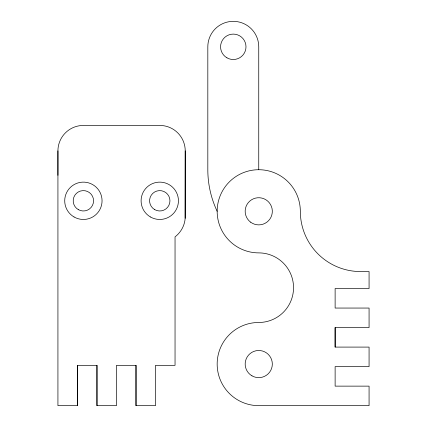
<?xml version="1.0" encoding="UTF-8"?>
<svg xmlns="http://www.w3.org/2000/svg" width="427" height="427" viewBox="0 0 427 427"><rect width="100%" height="100%" fill="white"/><g stroke="black" fill="none" stroke-linecap="round" stroke-linejoin="round"><path stroke-width="0.64" d="M57.928 175.332L57.928 150.896A25.46 25.46 0 0 1 83.388 125.437L159.767 125.437A25.46 25.46 0 0 1 185.227 150.896L185.163 218.304C184.672 225.584 180.829 232.459 175.043 236.873L175.043 365.336L155.524 365.336L155.524 405.65L136.005 405.65L136.005 365.336L116.486 365.336L116.486 405.65L96.966 405.65L96.966 365.336L77.447 365.336L77.447 405.65L57.928 405.65L57.928 150.896M96.966 405.65L96.966 365.336M136.005 405.65L136.005 365.336M185.227 150.896L185.163 218.304M258.746 169.716L258.746 46.81A25.46 25.46 0 0 0 233.286 21.35A25.46 25.46 0 0 0 207.821 46.81L207.821 169.716A97.292 97.292 0 0 0 217.162 211.301A41.584 41.584 0 0 0 258.746 252.885A34.795 34.795 0 0 1 293.541 287.681A34.795 34.795 0 0 1 258.746 322.481A41.584 41.584 0 0 0 217.162 364.066A41.584 41.584 0 0 0 258.746 405.65L369.072 405.65L369.072 386.131L335.126 386.131L335.126 366.612L369.072 366.612L369.072 347.092L335.126 347.092L335.126 327.573L369.072 327.573L369.072 308.054L335.126 308.054L335.126 288.529L369.072 288.529L369.072 271.556L360.585 271.556A60.255 60.255 0 0 1 300.33 211.301A41.584 41.584 0 0 0 258.746 169.716A41.584 41.584 0 0 0 217.162 211.301M335.126 347.092L335.126 327.573M77.447 365.336L77.447 405.65M251.957 375.824A13.579 13.579 0 0 0 272.325 364.066A13.579 13.579 0 0 0 251.957 352.307A13.579 13.579 0 0 0 251.957 375.824M226.929 57.816A12.709 12.709 0 0 0 245.989 46.81A12.709 12.709 0 0 0 226.929 35.804A12.709 12.709 0 0 0 226.929 57.816M250.612 222.173A13.579 13.579 0 0 0 272.229 212.913A13.579 13.579 0 0 0 253.398 198.822A13.579 13.579 0 0 0 250.612 222.173M154.675 209.614A10.184 10.184 0 0 0 169.951 200.797A10.184 10.184 0 0 0 154.675 191.974A10.184 10.184 0 0 0 154.675 209.614M78.296 209.614A10.184 10.184 0 0 0 93.572 200.797A10.184 10.184 0 0 0 78.296 191.974A10.184 10.184 0 0 0 78.296 209.614M74.052 216.964A18.671 18.671 0 0 0 102.058 200.797A18.671 18.671 0 0 0 74.052 184.624A18.671 18.671 0 0 0 74.052 216.964M150.432 216.964A18.671 18.671 0 0 0 178.438 200.797A18.671 18.671 0 0 0 150.432 184.624A18.671 18.671 0 0 0 150.432 216.964"/></g></svg>
